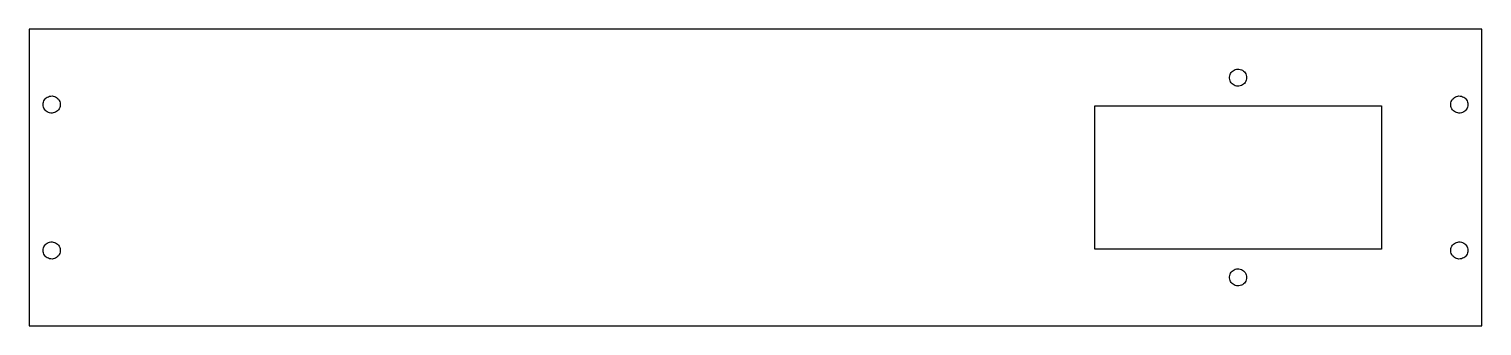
# Model space of a CAD drawing. Header units: metres. Extents: x 0 to 289, y 0 to 59.
import ezdxf

# ---------------------------------------------------------------- set-up
doc = ezdxf.new("R2010")
doc.units = ezdxf.units.M

msp = doc.modelspace()

# ---------------------------------------------------------------- linework, layer by layer
for p, q in [((288.9, 59), (0, 59)), ((0, 59), (0, 0)), ((288.9, 0), (288.9, 59)), ((238.705, 49.4741), (238.741, 49.7196)), ((238.705, 49.2259), (238.705, 49.4741)), ((238.741, 48.9804), (238.705, 49.2259)), ((238.741, 49.7196), (238.812, 49.9573)), ((238.812, 49.9573), (238.918, 50.182)), ((238.918, 50.182), (239.054, 50.389)), ((239.054, 50.389), (239.22, 50.5738)), ((239.22, 50.5738), (239.411, 50.7326)), ((239.411, 50.7326), (239.623, 50.8619)), ((239.623, 50.8619), (239.851, 50.9589)), ((239.851, 50.9589), (240.091, 51.0217)), ((240.091, 51.0217), (240.338, 51.0489)), ((240.338, 51.0489), (240.586, 51.0398)), ((240.586, 51.0398), (240.83, 50.9947)), ((240.83, 50.9947), (241.065, 50.9146)), ((241.065, 50.9146), (241.286, 50.8011)), ((241.286, 50.8011), (241.487, 50.6567)), ((241.487, 50.6567), (241.666, 50.4844)), ((241.666, 50.4844), (241.818, 50.288)), ((241.818, 50.288), (241.939, 50.0716)), ((241.939, 50.0716), (242.028, 49.8398)), ((242.028, 49.8398), (242.082, 49.5975)), ((242.082, 49.5975), (242.1, 49.35)), ((242.1, 49.35), (242.082, 49.1025)), ((238.812, 48.7427), (238.741, 48.9804)), ((238.918, 48.518), (238.812, 48.7427)), ((239.054, 48.311), (238.918, 48.518)), ((239.22, 48.1262), (239.054, 48.311)), ((239.411, 47.9674), (239.22, 48.1262)), ((239.623, 47.8381), (239.411, 47.9674)), ((239.851, 47.741), (239.623, 47.8381)), ((240.091, 47.6783), (239.851, 47.741)), ((240.338, 47.6511), (240.091, 47.6783)), ((240.586, 47.6602), (240.338, 47.6511)), ((240.83, 47.7053), (240.586, 47.6602)), ((241.065, 47.7854), (240.83, 47.7053)), ((241.286, 47.8989), (241.065, 47.7854)), ((241.487, 48.0433), (241.286, 47.8989)), ((241.666, 48.2155), (241.487, 48.0433)), ((241.818, 48.412), (241.666, 48.2155)), ((241.939, 48.6284), (241.818, 48.412)), ((242.028, 48.8602), (241.939, 48.6284)), ((242.082, 49.1025), (242.028, 48.8602)), ((2.79999, 44), (2.81812, 44.2475)), ((2.81812, 43.7525), (2.79999, 44)), ((2.81812, 44.2475), (2.87207, 44.4898)), ((2.87207, 43.5102), (2.81812, 43.7525)), ((2.87207, 44.4898), (2.96072, 44.7216)), ((2.96072, 43.2784), (2.87207, 43.5102)), ((2.96072, 44.7216), (3.0822, 44.938)), ((3.0822, 44.938), (3.23389, 45.1344)), ((3.23389, 45.1344), (3.41255, 45.3067)), ((3.41255, 45.3067), (3.6144, 45.4511)), ((3.6144, 45.4511), (3.83511, 45.5646)), ((3.83511, 45.5646), (4.07001, 45.6447)), ((4.07001, 45.6447), (4.31406, 45.6898)), ((4.31406, 45.6898), (4.56209, 45.6989)), ((4.56209, 45.6989), (4.80878, 45.6717)), ((4.80878, 45.6717), (5.04889, 45.6089)), ((5.04889, 45.6089), (5.2773, 45.5119)), ((5.2773, 45.5119), (5.48915, 45.3826)), ((5.48915, 45.3826), (5.67992, 45.2238)), ((5.67992, 45.2238), (5.84554, 45.039)), ((5.84554, 45.039), (5.98248, 44.832)), ((5.98248, 44.832), (6.08781, 44.6073)), ((6.08781, 43.3927), (5.98248, 43.168)), ((6.08781, 44.6073), (6.15932, 44.3696)), ((6.15932, 43.6304), (6.08781, 43.3927)), ((6.15932, 44.3696), (6.19547, 44.1241)), ((6.19547, 43.8759), (6.15932, 43.6304)), ((6.19547, 44.1241), (6.19547, 43.8759)), ((211.9, 15.25), (211.9, 43.75)), ((211.9, 43.75), (268.9, 43.75)), ((268.9, 43.75), (268.9, 15.25)), ((282.705, 44.1241), (282.741, 44.3696)), ((282.705, 43.8759), (282.705, 44.1241)), ((282.741, 43.6304), (282.705, 43.8759)), ((282.741, 44.3696), (282.812, 44.6073)), ((282.812, 43.3927), (282.741, 43.6304)), ((282.812, 44.6073), (282.918, 44.832)), ((282.918, 43.168), (282.812, 43.3927)), ((282.918, 44.832), (283.054, 45.039)), ((283.054, 45.039), (283.22, 45.2238)), ((283.22, 45.2238), (283.411, 45.3826)), ((283.411, 45.3826), (283.623, 45.5119)), ((283.623, 45.5119), (283.851, 45.6089)), ((283.851, 45.6089), (284.091, 45.6717)), ((284.091, 45.6717), (284.338, 45.6989)), ((284.338, 45.6989), (284.586, 45.6898)), ((284.586, 45.6898), (284.83, 45.6447)), ((284.83, 45.6447), (285.065, 45.5646)), ((285.065, 45.5646), (285.286, 45.4511)), ((285.286, 45.4511), (285.487, 45.3067)), ((285.487, 45.3067), (285.666, 45.1344)), ((285.666, 45.1344), (285.818, 44.938)), ((285.818, 44.938), (285.939, 44.7216)), ((285.939, 44.7216), (286.028, 44.4898)), ((286.028, 43.5102), (285.939, 43.2784)), ((286.028, 44.4898), (286.082, 44.2475)), ((286.082, 43.7525), (286.028, 43.5102)), ((286.082, 44.2475), (286.1, 44)), ((286.1, 44), (286.082, 43.7525)), ((3.0822, 43.062), (2.96072, 43.2784)), ((3.23389, 42.8656), (3.0822, 43.062)), ((3.41255, 42.6933), (3.23389, 42.8656)), ((3.6144, 42.5489), (3.41255, 42.6933)), ((3.83511, 42.4354), (3.6144, 42.5489)), ((4.07001, 42.3553), (3.83511, 42.4354)), ((4.31406, 42.3102), (4.07001, 42.3553)), ((4.56209, 42.3011), (4.31406, 42.3102)), ((4.80878, 42.3283), (4.56209, 42.3011)), ((5.04889, 42.3911), (4.80878, 42.3283)), ((5.2773, 42.4881), (5.04889, 42.3911)), ((5.48915, 42.6174), (5.2773, 42.4881)), ((5.67992, 42.7762), (5.48915, 42.6174)), ((5.84554, 42.961), (5.67992, 42.7762)), ((5.98248, 43.168), (5.84554, 42.961)), ((283.054, 42.961), (282.918, 43.168)), ((283.22, 42.7762), (283.054, 42.961)), ((283.411, 42.6174), (283.22, 42.7762)), ((283.623, 42.4881), (283.411, 42.6174)), ((283.851, 42.3911), (283.623, 42.4881)), ((284.091, 42.3283), (283.851, 42.3911)), ((284.338, 42.3011), (284.091, 42.3283)), ((284.586, 42.3102), (284.338, 42.3011)), ((284.83, 42.3553), (284.586, 42.3102)), ((285.065, 42.4354), (284.83, 42.3553)), ((285.286, 42.5489), (285.065, 42.4354)), ((285.487, 42.6933), (285.286, 42.5489)), ((285.666, 42.8656), (285.487, 42.6933)), ((285.818, 43.062), (285.666, 42.8656)), ((285.939, 43.2784), (285.818, 43.062)), ((2.79999, 15), (2.81812, 15.2475)), ((2.81812, 14.7525), (2.79999, 15)), ((2.81812, 15.2475), (2.87207, 15.4898)), ((2.87207, 14.5102), (2.81812, 14.7525)), ((2.87207, 15.4898), (2.96072, 15.7216)), ((2.96072, 14.2784), (2.87207, 14.5102)), ((2.96072, 15.7216), (3.0822, 15.938)), ((3.0822, 15.938), (3.23389, 16.1344)), ((3.23389, 16.1344), (3.41255, 16.3067)), ((3.41255, 16.3067), (3.6144, 16.4511)), ((3.6144, 16.4511), (3.83511, 16.5646)), ((3.83511, 16.5646), (4.07001, 16.6447)), ((4.07001, 16.6447), (4.31406, 16.6898)), ((4.31406, 16.6898), (4.56209, 16.6989)), ((4.56209, 16.6989), (4.80878, 16.6717)), ((4.80878, 16.6717), (5.04889, 16.6089)), ((5.04889, 16.6089), (5.2773, 16.5119)), ((5.2773, 16.5119), (5.48915, 16.3826)), ((5.48915, 16.3826), (5.67992, 16.2238)), ((5.67992, 16.2238), (5.84554, 16.039)), ((5.84554, 16.039), (5.98248, 15.832)), ((5.98248, 15.832), (6.08781, 15.6073)), ((6.08781, 15.6073), (6.15932, 15.3696)), ((6.15932, 14.6304), (6.08781, 14.3927)), ((6.15932, 15.3696), (6.19547, 15.1241)), ((6.19547, 14.8759), (6.15932, 14.6304)), ((6.19547, 15.1241), (6.19547, 14.8759)), ((268.9, 15.25), (211.9, 15.25)), ((282.705, 15.1241), (282.741, 15.3696)), ((282.705, 14.8759), (282.705, 15.1241)), ((282.741, 14.6304), (282.705, 14.8759)), ((282.741, 15.3696), (282.812, 15.6073)), ((282.812, 14.3927), (282.741, 14.6304)), ((282.812, 15.6073), (282.918, 15.832)), ((282.918, 15.832), (283.054, 16.039)), ((283.054, 16.039), (283.22, 16.2238)), ((283.22, 16.2238), (283.411, 16.3826)), ((283.411, 16.3826), (283.623, 16.5119)), ((283.623, 16.5119), (283.851, 16.6089)), ((283.851, 16.6089), (284.091, 16.6717)), ((284.091, 16.6717), (284.338, 16.6989)), ((284.338, 16.6989), (284.586, 16.6898)), ((284.586, 16.6898), (284.83, 16.6447)), ((284.83, 16.6447), (285.065, 16.5646)), ((285.065, 16.5646), (285.286, 16.4511)), ((285.286, 16.4511), (285.487, 16.3067)), ((285.487, 16.3067), (285.666, 16.1344)), ((285.666, 16.1344), (285.818, 15.938)), ((285.818, 15.938), (285.939, 15.7216)), ((285.939, 15.7216), (286.028, 15.4898)), ((286.028, 14.5102), (285.939, 14.2784)), ((286.028, 15.4898), (286.082, 15.2475)), ((286.082, 14.7525), (286.028, 14.5102)), ((286.082, 15.2475), (286.1, 15)), ((286.1, 15), (286.082, 14.7525)), ((3.0822, 14.062), (2.96072, 14.2784)), ((3.23389, 13.8656), (3.0822, 14.062)), ((3.41255, 13.6933), (3.23389, 13.8656)), ((3.6144, 13.5489), (3.41255, 13.6933)), ((3.83511, 13.4354), (3.6144, 13.5489)), ((4.07001, 13.3553), (3.83511, 13.4354)), ((4.31406, 13.3102), (4.07001, 13.3553)), ((4.56209, 13.3011), (4.31406, 13.3102)), ((4.80878, 13.3283), (4.56209, 13.3011)), ((5.04889, 13.3911), (4.80878, 13.3283)), ((5.2773, 13.4881), (5.04889, 13.3911)), ((5.48915, 13.6174), (5.2773, 13.4881)), ((5.67992, 13.7762), (5.48915, 13.6174)), ((5.84554, 13.961), (5.67992, 13.7762)), ((5.98248, 14.168), (5.84554, 13.961)), ((6.08781, 14.3927), (5.98248, 14.168)), ((282.918, 14.168), (282.812, 14.3927)), ((283.054, 13.961), (282.918, 14.168)), ((283.22, 13.7762), (283.054, 13.961)), ((283.411, 13.6174), (283.22, 13.7762)), ((283.623, 13.4881), (283.411, 13.6174)), ((283.851, 13.3911), (283.623, 13.4881)), ((284.091, 13.3283), (283.851, 13.3911)), ((284.338, 13.3011), (284.091, 13.3283)), ((284.586, 13.3102), (284.338, 13.3011)), ((284.83, 13.3553), (284.586, 13.3102)), ((285.065, 13.4354), (284.83, 13.3553)), ((285.286, 13.5489), (285.065, 13.4354)), ((285.487, 13.6933), (285.286, 13.5489)), ((285.666, 13.8656), (285.487, 13.6933)), ((285.818, 14.062), (285.666, 13.8656)), ((285.939, 14.2784), (285.818, 14.062)), ((238.705, 9.77408), (238.741, 10.0196)), ((238.705, 9.52589), (238.705, 9.77408)), ((238.741, 9.28036), (238.705, 9.52589)), ((238.741, 10.0196), (238.812, 10.2573)), ((238.812, 9.04269), (238.741, 9.28036)), ((238.812, 10.2573), (238.918, 10.482)), ((238.918, 8.81798), (238.812, 9.04269)), ((238.918, 10.482), (239.054, 10.689)), ((239.054, 8.61099), (238.918, 8.81798)), ((239.054, 10.689), (239.22, 10.8738)), ((239.22, 10.8738), (239.411, 11.0326)), ((239.411, 11.0326), (239.623, 11.1619)), ((239.623, 11.1619), (239.851, 11.2589)), ((239.851, 11.2589), (240.091, 11.3217)), ((240.091, 11.3217), (240.338, 11.3489)), ((240.338, 11.3489), (240.586, 11.3398)), ((240.586, 11.3398), (240.83, 11.2947)), ((240.83, 11.2947), (241.065, 11.2146)), ((241.065, 11.2146), (241.286, 11.1011)), ((241.286, 11.1011), (241.487, 10.9567)), ((241.487, 10.9567), (241.666, 10.7844)), ((241.666, 10.7844), (241.818, 10.588)), ((241.818, 8.71199), (241.666, 8.51555)), ((241.818, 10.588), (241.939, 10.3716)), ((241.939, 8.92842), (241.818, 8.71199)), ((241.939, 10.3716), (242.028, 10.1398)), ((242.028, 9.16022), (241.939, 8.92842)), ((242.028, 10.1398), (242.082, 9.89751)), ((242.082, 9.40247), (242.028, 9.16022)), ((242.082, 9.89751), (242.1, 9.64999)), ((242.1, 9.64999), (242.082, 9.40247)), ((239.22, 8.42616), (239.054, 8.61099)), ((239.411, 8.2674), (239.22, 8.42616)), ((239.623, 8.13811), (239.411, 8.2674)), ((239.851, 8.04105), (239.623, 8.13811)), ((240.091, 7.97827), (239.851, 8.04105)), ((240.338, 7.95113), (240.091, 7.97827)), ((240.586, 7.96019), (240.338, 7.95113)), ((240.83, 8.00526), (240.586, 7.96019)), ((241.065, 8.0854), (240.83, 8.00526)), ((241.286, 8.19888), (241.065, 8.0854)), ((241.487, 8.34329), (241.286, 8.19888)), ((241.666, 8.51555), (241.487, 8.34329)), ((0, 0), (288.9, 0))]:
    msp.add_line(p, q)

doc.saveas('drawing.dxf')
